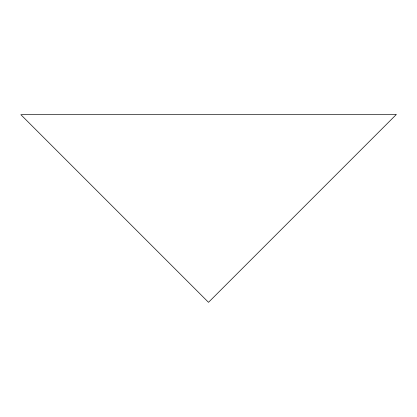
<?xml version="1.0" encoding="UTF-8"?>
<svg xmlns="http://www.w3.org/2000/svg" width="417" height="417" viewBox="0 0 417 417"><rect width="100%" height="100%" fill="white"/><g stroke="black" fill="none" stroke-linecap="round" stroke-linejoin="round"><path stroke-width="0.63" d="M396.15 114.675L208.5 302.325L20.85 114.675L396.15 114.675"/></g></svg>
